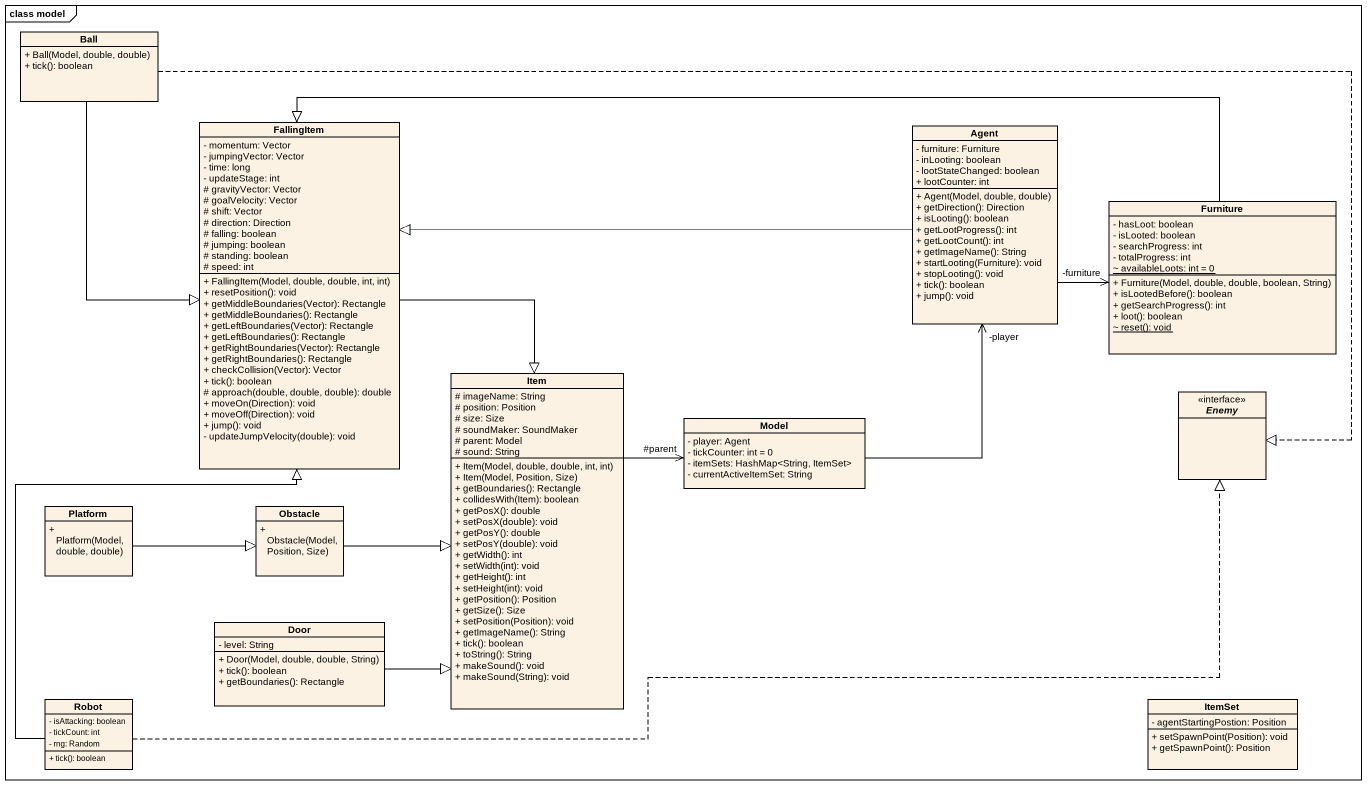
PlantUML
@startuml
mainframe class model
hide circle
hide empty members
skinparam classAttributeIconSize 0
class Ball {
  + Ball(Model, double, double)
  + tick(): boolean
}
class FallingItem {
  - momentum: Vector
  - jumpingVector: Vector
  - time: long
  - updateStage: int
  # gravityVector: Vector
  # goalVelocity: Vector
  # shift: Vector
  # direction: Direction
  # falling: boolean
  # jumping: boolean
  # standing: boolean
  # speed: int
  + FallingItem(Model, double, double, int, int)
  + resetPosition(): void
  + getMiddleBoundaries(Vector): Rectangle
  + getMiddleBoundaries(): Rectangle
  + getLeftBoundaries(Vector): Rectangle
  + getLeftBoundaries(): Rectangle
  + getRightBoundaries(Vector): Rectangle
  + getRightBoundaries(): Rectangle
  + checkCollision(Vector): Vector
  + tick(): boolean
  # approach(double, double, double): double
  + moveOn(Direction): void
  + moveOff(Direction): void
  + jump(): void
  - updateJumpVelocity(double): void
}
class "Agent" as Agent_ {
  - furniture: Furniture
  - inLooting: boolean
  - lootStateChanged: boolean
  + lootCounter: int
  + Agent(Model, double, double)
  + getDirection(): Direction
  + isLooting(): boolean
  + getLootProgress(): int
  + getLootCount(): int
  + getImageName(): String
  + startLooting(Furniture): void
  + stopLooting(): void
  + tick(): boolean
  + jump(): void
}
class Furniture {
  - hasLoot: boolean
  - isLooted: boolean
  - searchProgress: int
  - totalProgress: int
  {static} ~ availableLoots: int = 0
  + Furniture(Model, double, double, boolean, String)
  + isLootedBefore(): boolean
  + getSearchProgress(): int
  + loot(): boolean
  {static} ~ reset(): void
}
class Item {
  # imageName: String
  # position: Position
  # size: Size
  # soundMaker: SoundMaker
  # parent: Model
  # sound: String
  + Item(Model, double, double, int, int)
  + Item(Model, Position, Size)
  + getBoundaries(): Rectangle
  + collidesWith(Item): boolean
  + getPosX(): double
  + setPosX(double): void
  + getPosY(): double
  + setPosY(double): void
  + getWidth(): int
  + setWidth(int): void
  + getHeight(): int
  + setHeight(int): void
  + getPosition(): Position
  + getSize(): Size
  + setPosition(Position): void
  + getImageName(): String
  + tick(): boolean
  + toString(): String
  + makeSound(): void
  + makeSound(String): void
}
interface Enemy <<interface>>
class Model {
  - player: Agent
  - tickCounter: int = 0
  - itemSets: HashMap<String, ItemSet>
  - currentActiveItemSet: String
}
class Platform {
  + Platform(Model, double, double)
}
class Obstacle {
  + Obstacle(Model, Position, Size)
}
class Door {
  - level: String
  + Door(Model, double, double, String)
  + tick(): boolean
  + getBoundaries(): Rectangle
}
class Robot {
  - isAttacking: boolean
  - tickCount: int
  - rng: Random
  + tick(): boolean
}
class ItemSet {
  - agentStartingPostion: Position
  + setSpawnPoint(Position): void
  + getSpawnPoint(): Position
}
Ball --|> FallingItem
Ball .right.|> Enemy
FallingItem --|> Item
Agent_ -left-|> FallingItem
Agent_ -right-> "-furniture" Furniture
Furniture -left-|> FallingItem
Item -right-> "#parent" Model
Model -up-> "-player" Agent_
Platform -right-|> Obstacle
Obstacle -right-|> Item
Door -right-|> Item
Robot -up-|> FallingItem
Robot .right.|> Enemy
@enduml
